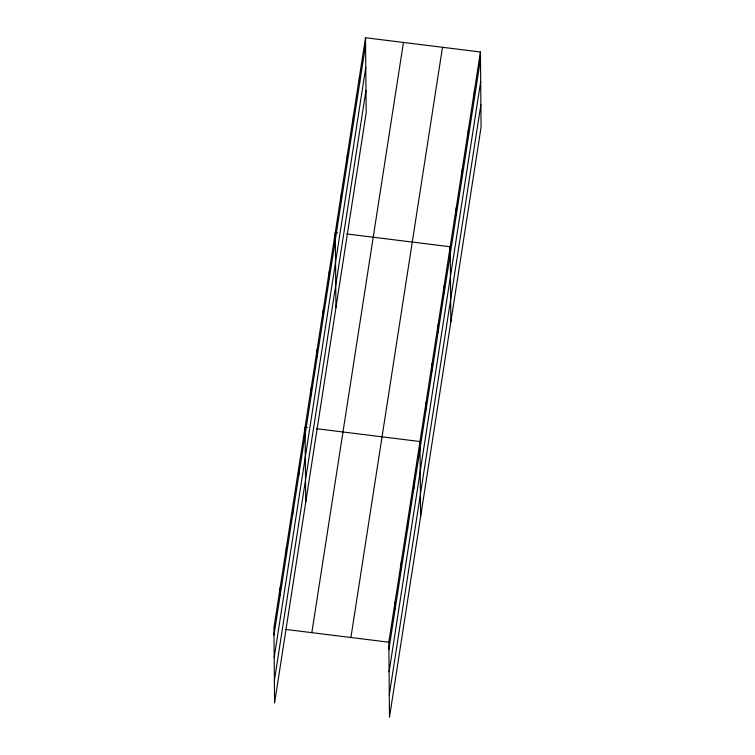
<?xml version="1.0" encoding="UTF-8"?>
<svg xmlns="http://www.w3.org/2000/svg" width="755" height="755" viewBox="0 0 755 755"><rect width="100%" height="100%" fill="white"/><g stroke="black" fill="none" stroke-linecap="round" stroke-linejoin="round"><path stroke-width="1.13" d="M365.514 37.75L273.914 627.952L274.575 703.009L366.175 112.797L365.514 37.75L480.425 51.991L481.086 127.048L389.486 717.25L388.825 642.203L480.425 51.991M273.98 635.172L365.58 44.96M274.178 657.558L365.779 67.346M274.376 680.623L365.977 90.411M311.834 632.652L403.444 42.45M350.905 637.503L442.505 47.291M388.891 649.413L480.491 59.211M389.089 671.799L480.69 81.597M389.287 694.864L480.888 104.662M337.589 232.804L335.286 232.521L335.947 307.568M346.781 233.946L450.197 246.762L450.858 321.809M307.361 427.566L305.058 427.283L305.718 502.339M316.553 428.708L419.969 441.533L420.629 516.58M285.409 629.377L388.825 642.203M474.385 90.949L474.451 98.159M468.336 129.898L468.402 137.117M462.296 168.856L462.353 176.066M456.246 207.804L456.313 215.024M444.157 285.72L444.214 292.931M438.108 324.669L438.174 331.889M432.068 363.627L432.124 370.837M426.018 402.575L426.084 409.795M413.74 481.662L413.806 488.881M407.511 521.799L407.577 529.01M401.282 561.928L401.349 569.147M395.054 602.065L395.12 609.276M359.474 76.708L359.54 83.918M353.425 115.657L353.491 122.876M347.385 154.615L347.442 161.825M341.336 193.563L341.402 200.783M329.246 271.47L329.303 278.689M323.197 310.428L323.263 317.638M317.157 349.376L317.213 356.596M311.107 388.334L311.173 395.544M298.829 467.42L298.895 474.631M292.6 507.549L292.666 514.768M286.371 547.686L286.438 554.897M280.143 587.824L280.209 595.034"/></g></svg>
